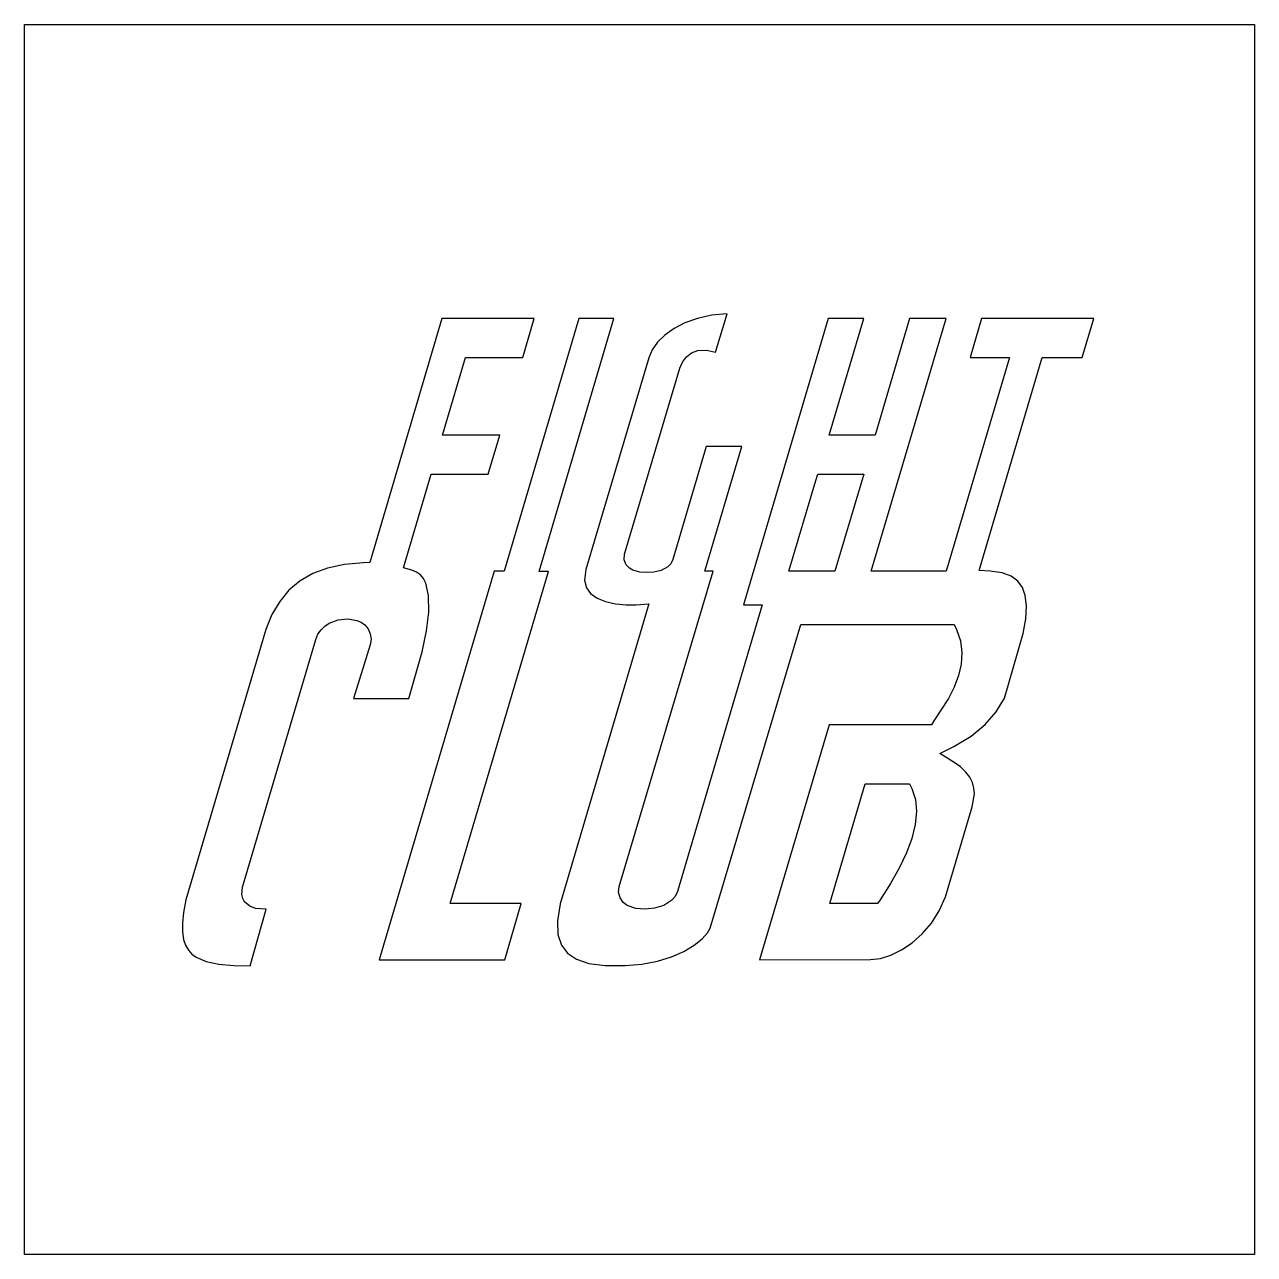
# Model space of a CAD drawing. Extents: x 0 to 2500, y 0 to 2500.
import ezdxf

# ---------------------------------------------------------------- set-up
doc = ezdxf.new("R2010")
doc.units = 0
doc.layers.get('0').update_dxf_attribs({"linetype": 'CONTINUOUS'})

msp = doc.modelspace()

# ---------------------------------------------------------------- linework, layer by layer
at = {"color": 7}
for points in [[(0, 2500), (2500, 2500), (2500, 0), (0, 0), (0, 2500)], [(848.505364, 1902.351937), (701.784899, 1406.386831), (688.842371, 1405.930295), (650.253429, 1402.521841), (616.04308, 1395.222457), (585.988244, 1384.043817), (559.869732, 1368.996296), (537.46576, 1350.095457), (518.558437, 1327.350381), (502.923385, 1300.775333), (490.34401, 1270.380689), (490.34401, 1270.356046), (327.969039, 720.613107), (327.969039, 720.561228), (322.964006, 695.322065), (320.742286, 673.662558), (320.975741, 655.414099), (323.332348, 640.408081), (327.373726, 628.29432), (332.910519, 618.528087), (339.992011, 610.629501), (348.663595, 604.05383), (369.115618, 595.104692), (395.138154, 589.68333), (425.357706, 587.024528), (458.400776, 586.298222), (490.950995, 702.066343), (480.147181, 702.183071), (469.369306, 703.428168), (457.736724, 707.695221), (447.050935, 716.838905), (443.336394, 723.673971), (441.50636, 731.313163), (442.795555, 746.747183), (442.795555, 746.773122), (591.797402, 1249.887163), (596.239546, 1260.654662), (602.584355, 1269.861898), (610.344166, 1277.428459), (619.027423, 1283.273932), (637.676648, 1290.285387), (656.796676, 1291.988317), (675.294154, 1288.870385), (683.935909, 1285.107857), (691.905829, 1279.52567), (698.486688, 1271.618004), (702.787462, 1261.668897), (704.326973, 1250.630331), (702.621449, 1239.45169), (702.621449, 1239.399811), (668.880606, 1130.172342), (781.150781, 1130.172342), (808.000789, 1224.989105), (817.004399, 1267.660929), (821.781164, 1305.592303), (821.370022, 1339.352601), (815.398742, 1364.689037), (810.634948, 1373.911837), (804.648104, 1381.126917), (796.949252, 1386.60794), (787.053321, 1390.628567), (769.928044, 1395.821661), (826.417855, 1586.215215), (942.460935, 1586.215215), (965.968634, 1665.679668), (849.849032, 1665.679668), (896.383251, 1822.938067), (1012.50415, 1822.938067), (1036.085777, 1902.351937), (848.505364, 1902.351937)], [(1126.520056, 1902.402519), (974.581855, 1388.603986), (954.518925, 1388.603986), (721.011279, 599.07344), (976.02539, 599.07344), (1009.691008, 713.25925), (865.250628, 713.25925), (1065.016134, 1388.552107), (1045.763815, 1388.552107), (1197.70072, 1902.402519), (1126.520056, 1902.402519)], [(1427.919235, 1912.103903), (1396.506464, 1909.097512), (1367.960012, 1902.760485), (1342.487393, 1893.590861), (1320.309095, 1882.093164), (1301.645604, 1868.768028), (1286.69795, 1854.114788), (1275.680134, 1838.637967), (1268.808753, 1822.835606), (1268.808753, 1822.810963), (1140.882774, 1392.098041), (1138.487259, 1370.631783), (1142.226442, 1355.341727), (1150.563407, 1343.650781), (1163.630445, 1334.23992), (1181.117579, 1327.180477), (1201.443794, 1322.691641), (1222.845203, 1320.600915), (1243.55273, 1320.738395), (1269.18747, 1322.283094), (1088.927193, 712.558883), (1088.927193, 712.481064), (1083.286642, 677.903671), (1084.215277, 650.329951), (1091.121677, 628.85202), (1103.418311, 612.561995), (1121.767935, 600.279628), (1147.25482, 591.680674), (1179.936033, 587.232045), (1219.867345, 587.361742), (1220.248656, 587.361742), (1220.627373, 587.387682), (1254.676897, 589.968665), (1286.308857, 596.077424), (1314.978522, 605.000623), (1340.113926, 616.063832), (1361.034157, 628.657474), (1377.194484, 641.705057), (1388.192845, 653.68912), (1393.692025, 663.131109), (1577.875656, 1280.257164), (1889.474258, 1280.257164), (1894.389799, 1270.099245), (1902.469962, 1247.197234), (1905.388159, 1223.724553), (1903.753969, 1200.053435), (1898.164, 1176.578161), (1889.33159, 1153.388221), (1877.814439, 1130.340949), (1848.619498, 1084.350163), (1843.250016, 1076.698002), (1635.461412, 1076.698002), (1494.078005, 599.06047), (1719.855672, 599.216107), (1739.803171, 601.81006), (1761.034676, 608.502459), (1782.784972, 619.150636), (1804.262902, 633.598954), (1824.690282, 651.704746), (1843.275955, 673.351283), (1859.241736, 698.35699), (1871.796468, 726.605138), (1926.165722, 909.608521), (1926.191662, 909.712279), (1930.834838, 936.209508), (1929.965864, 948.063873), (1926.969848, 959.178962), (1921.691154, 969.930897), (1913.688809, 980.527195), (1902.547781, 990.993795), (1887.840067, 1001.278819), (1860.473863, 1018.048725), (1889.046255, 1032.63971), (1924.064621, 1053.546971), (1952.494345, 1076.931457), (1974.880159, 1102.754259), (1991.714914, 1130.924589), (2029.975721, 1262.021675), (2035.50084, 1292.32164), (2036.836726, 1318.117205), (2034.320592, 1339.353898), (2028.302621, 1355.974652), (2018.912511, 1368.795264), (2005.501774, 1378.570576), (1987.175496, 1385.204611), (1963.025794, 1388.601392), (1940.497313, 1390.021582), (2068.807197, 1823.063873), (2149.71259, 1823.063873), (2173.291623, 1902.351937), (1945.542551, 1902.351937), (1921.976488, 1822.938067), (2002.337152, 1822.938067), (1873.651144, 1388.578047), (1721.048891, 1388.578047), (1873.223142, 1902.402519), (1799.204694, 1902.351937), (1729.180933, 1665.653728), (1635.630019, 1665.653728), (1705.731598, 1902.351937), (1633.37328, 1902.351937), (1461.303409, 1320.661873), (1499.603125, 1320.661873), (1327.468406, 737.785075), (1327.468406, 737.733196), (1322.81226, 727.759447), (1316.055013, 719.89977), (1299.155409, 709.303472), (1280.704621, 703.570836), (1261.562545, 701.534583), (1242.78492, 702.935317), (1225.083785, 709.355351), (1216.905051, 715.528959), (1210.417575, 724.581855), (1207.517535, 736.086036), (1208.771711, 747.888522), (1208.796354, 747.99228), (1399.748905, 1388.627332), (1382.550997, 1388.627332), (1457.736724, 1642.65185), (1385.637801, 1642.65185), (1318.078296, 1412.919702), (1318.078296, 1412.871713), (1313.824213, 1404.075619), (1307.819212, 1397.828083), (1293.709405, 1390.577985), (1279.410239, 1387.010002), (1264.754405, 1385.867366), (1250.365747, 1386.790813), (1236.383044, 1390.856835), (1229.376777, 1394.880056), (1222.906161, 1401.724201), (1219.121584, 1412.155782), (1219.790824, 1423.281247), (1331.735458, 1801.355081), (1337.16979, 1814.06156), (1345.43153, 1824.877047), (1356.001888, 1833.01298), (1368.413953, 1837.682095), (1386.23441, 1838.119177), (1404.742265, 1833.856015), (1427.919235, 1912.103903)], [(1612.206624, 1586.062172), (1705.874266, 1586.062172), (1647.315777, 1388.578047), (1553.790803, 1388.578047), (1608.406483, 1573.167632), (1612.206624, 1586.062172)], [(1708.533068, 956.896283), (1798.543236, 956.896283), (1803.536595, 947.013323), (1811.162817, 924.692357), (1813.21204, 900.127622), (1810.345722, 873.669302), (1803.2772, 845.64164), (1792.486356, 816.213244), (1778.115856, 785.487871), (1760.373218, 753.698977), (1739.465957, 721.105958), (1734.096474, 713.233311), (1660.661666, 713.363008), (1636.628691, 713.414887), (1708.533068, 956.896283)]]:
    msp.add_lwpolyline(points, close=True, dxfattribs=at)

doc.saveas('drawing.dxf')
